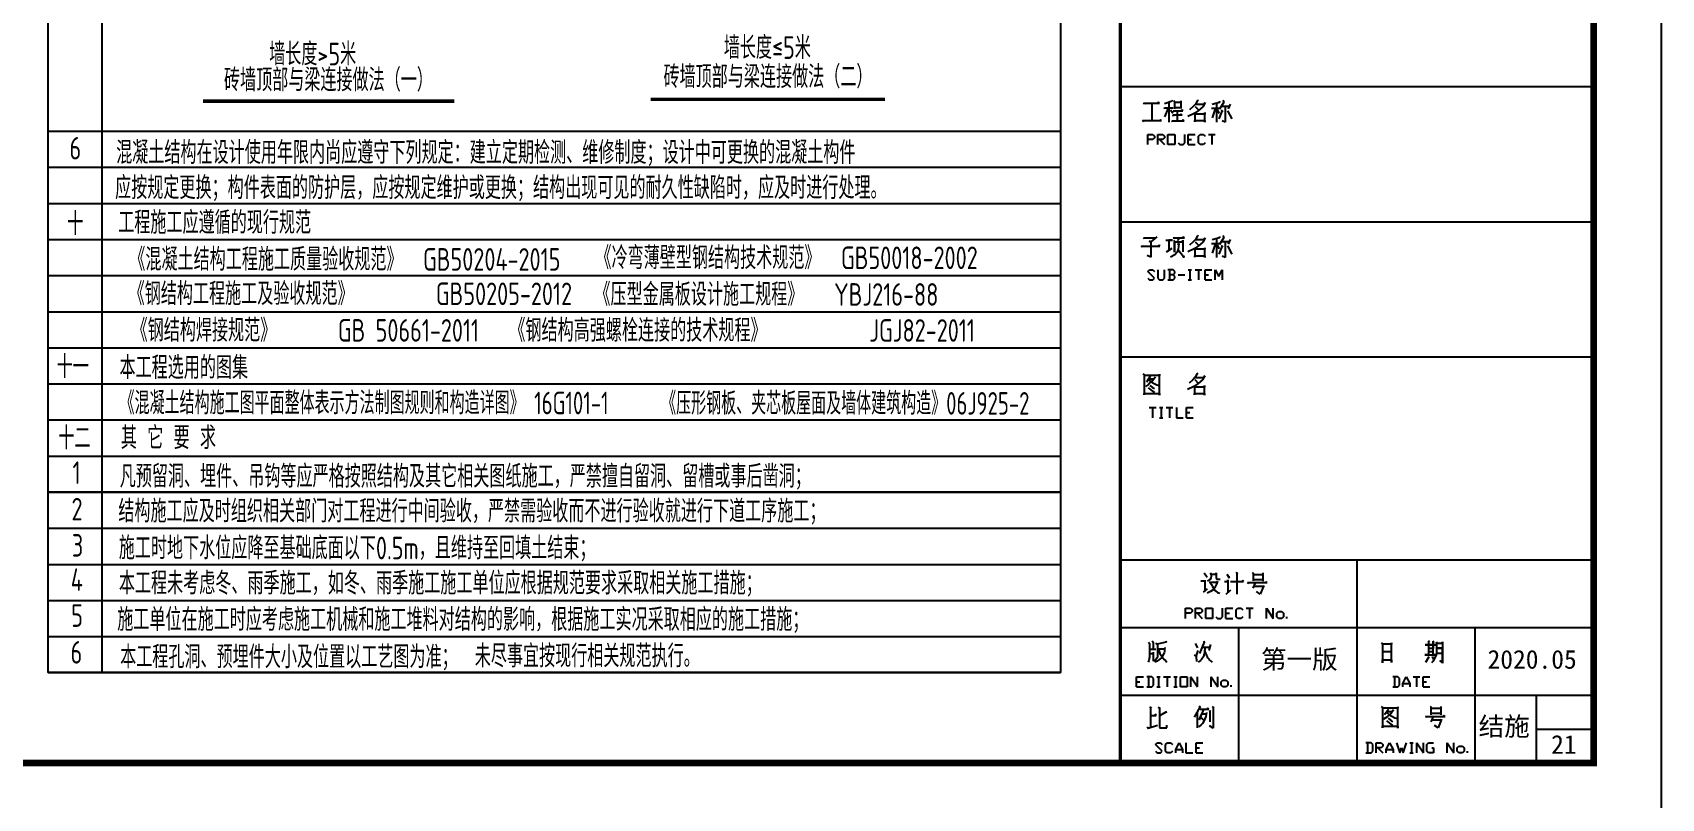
# Model space of a CAD drawing. Extents: x 2025205 to 2402328, y -557483 to 329036.
# Drawn here: x 2141558 to 2177677, y 121366 to 138346 of the extents above; entities that cross this region are included whole.
import ezdxf
from ezdxf.enums import TextEntityAlignment as Align

# ---------------------------------------------------------------- set-up
doc = ezdxf.new("R2010")
doc.units = 0
doc.header["$LTSCALE"] = 1500
doc.header["$MEASUREMENT"] = 0
for name, color, linetype in [('PUB_TITLE', 4, 'Continuous'), ('结-线', 11, 'Continuous'), ('结-说明', 7, 'Continuous')]:
    doc.layers.add(name, color=color, linetype=linetype)
doc.styles.add('TSSD_REIN', font='TSSDENG', dxfattribs={"width": 0.8, "bigfont": 'TSSDCHN'})
doc.styles.add('图签2', font='simhei.ttf', dxfattribs={"height": 1000})

msp = doc.modelspace()

# ---------------------------------------------------------------- linework, layer by layer
at = {"layer": 'PUB_TITLE'}
for p, q in [((2165677.3, 137153.5), (2176177.3, 137153.5)), ((2166190.6, 136782.3), (2166547.6, 136782.3)), ((2166216.8, 136756.1), (2166190.6, 136782.3)), ((2166237.8, 136782.3), (2166216.8, 136756.1)), ((2166374.3, 136782.3), (2166374.3, 136393.8)), ((2166374.3, 136777.1), (2166374.3, 136393.8)), ((2166526.6, 136803.3), (2166505.6, 136777.1)), ((2166547.6, 136782.3), (2166526.6, 136803.3)), ((2166831.1, 136824.3), (2166657.8, 136766.6)), ((2166657.8, 136677.3), (2166852.1, 136677.3)), ((2166663.1, 136651.1), (2166657.8, 136677.3)), ((2166736.6, 136666.8), (2166657.8, 136477.8)), ((2166752.3, 136798.1), (2166752.3, 136357.1)), ((2166789.1, 136635.3), (2166841.6, 136556.6)), ((2166820.6, 136845.3), (2166831.1, 136824.3)), ((2166852.1, 136614.3), (2167067.3, 136614.3)), ((2166862.6, 136582.8), (2166852.1, 136614.3)), ((2166862.6, 136840.1), (2166883.6, 136819.1)), ((2166883.6, 136819.1), (2166883.6, 136656.3)), ((2166883.6, 136803.3), (2167025.3, 136803.3)), ((2166888.8, 136682.6), (2167025.3, 136682.6)), ((2166941.3, 136609.1), (2166941.3, 136388.6)), ((2167030.6, 136540.8), (2167009.6, 136514.6)), ((2167020.1, 136829.6), (2167020.1, 136661.6)), ((2167046.3, 136635.3), (2167020.1, 136609.1)), ((2167051.6, 136519.8), (2167030.6, 136540.8)), ((2167067.3, 136614.3), (2167046.3, 136635.3)), ((2167314.1, 136551.3), (2167177.6, 136488.3)), ((2167293.1, 136703.6), (2167209.1, 136630.1)), ((2167345.6, 136761.3), (2167293.1, 136703.6)), ((2167408.6, 136619.6), (2167314.1, 136551.3)), ((2167319.3, 136567.1), (2167329.8, 136556.6)), ((2167329.8, 136556.6), (2167329.8, 136367.6)), ((2167335.1, 136708.8), (2167408.6, 136630.1)), ((2167550.3, 136540.8), (2167340.3, 136540.8)), ((2167392.8, 136840.1), (2167345.6, 136761.3)), ((2167356.1, 136756.1), (2167534.6, 136756.1)), ((2167382.3, 136855.8), (2167403.3, 136829.6)), ((2167403.3, 136829.6), (2167392.8, 136840.1)), ((2167508.3, 136698.3), (2167408.6, 136619.6)), ((2167560.8, 136792.8), (2167508.3, 136698.3)), ((2167534.6, 136756.1), (2167560.8, 136792.8)), ((2167550.3, 136572.3), (2167550.3, 136540.8)), ((2167550.3, 136362.3), (2167550.3, 136572.3)), ((2167702.6, 136666.8), (2167881.1, 136666.8)), ((2167881.1, 136798.1), (2167718.3, 136750.8)), ((2167781.3, 136656.3), (2167718.3, 136456.8)), ((2167812.8, 136777.1), (2167812.8, 136362.3)), ((2167823.3, 136630.1), (2167870.6, 136551.3)), ((2167933.6, 136619.6), (2167860.1, 136435.8)), ((2167881.1, 136824.3), (2167881.1, 136798.1)), ((2167970.3, 136803.3), (2167881.1, 136645.8)), ((2167912.6, 136714.1), (2168096.3, 136714.1)), ((2167917.8, 136630.1), (2167949.3, 136593.3)), ((2167949.3, 136845.3), (2167970.3, 136803.3)), ((2168001.8, 136714.1), (2168001.8, 136357.1)), ((2168054.3, 136614.3), (2168148.8, 136430.6)), ((2168112.1, 136761.3), (2168070.1, 136656.3)), ((2166169.6, 136393.8), (2166589.6, 136393.8)), ((2166185.3, 136372.8), (2166169.6, 136393.8)), ((2166211.6, 136388.6), (2166185.3, 136372.8)), ((2166568.6, 136414.8), (2166547.6, 136393.8)), ((2166589.6, 136393.8), (2166568.6, 136414.8)), ((2166825.8, 136388.6), (2167093.6, 136388.6)), ((2166836.3, 136362.3), (2166825.8, 136388.6)), ((2166846.8, 136519.8), (2167051.6, 136519.8)), ((2166857.3, 136488.3), (2166846.8, 136519.8)), ((2167072.6, 136409.6), (2167051.6, 136383.3)), ((2167093.6, 136388.6), (2167072.6, 136409.6)), ((2167329.8, 136399.1), (2167550.3, 136399.1)), ((2167329.8, 136367.6), (2167329.8, 136399.1)), ((2167550.3, 136399.1), (2167550.3, 136362.3)), ((2168001.8, 136357.1), (2167933.6, 136388.6)), ((2166285.2, 136087.6), (2166397.7, 136087.6)), ((2166285.2, 135862.6), (2166285.2, 136087.6)), ((2166397.7, 135975.1), (2166285.2, 135975.1)), ((2166397.7, 136087.6), (2166435.2, 136050.1)), ((2166435.2, 136012.6), (2166397.7, 135975.1)), ((2166435.2, 136050.1), (2166435.2, 136012.6)), ((2166510.2, 136087.6), (2166622.7, 136087.6)), ((2166510.2, 135862.6), (2166510.2, 136087.6)), ((2166622.7, 135975.1), (2166510.2, 135975.1)), ((2166547.7, 135975.1), (2166660.2, 135862.6)), ((2166622.7, 136087.6), (2166660.2, 136050.1)), ((2166660.2, 136012.6), (2166622.7, 135975.1)), ((2166660.2, 136050.1), (2166660.2, 136012.6)), ((2166735.2, 136087.6), (2166885.2, 136087.6)), ((2166735.2, 135862.6), (2166735.2, 136087.6)), ((2166885.2, 135862.6), (2166735.2, 135862.6)), ((2166885.2, 136087.6), (2166885.2, 135862.6)), ((2166960.2, 135900.1), (2166997.7, 135862.6)), ((2166997.7, 135862.6), (2167072.7, 135862.6)), ((2167072.7, 135862.6), (2167110.2, 135900.1)), ((2167110.2, 135900.1), (2167110.2, 136087.6)), ((2167185.2, 136087.6), (2167335.2, 136087.6)), ((2167185.2, 135862.6), (2167185.2, 136087.6)), ((2167185.2, 135975.1), (2167260.2, 135975.1)), ((2167185.2, 135862.6), (2167335.2, 135862.6)), ((2167410.2, 136050.1), (2167447.7, 136087.6)), ((2167410.2, 135900.1), (2167410.2, 136050.1)), ((2167447.7, 135862.6), (2167410.2, 135900.1)), ((2167447.7, 136087.6), (2167522.7, 136087.6)), ((2167522.7, 135862.6), (2167447.7, 135862.6)), ((2167522.7, 136087.6), (2167560.2, 136050.1)), ((2167560.2, 135900.1), (2167522.7, 135862.6)), ((2167635.2, 136087.6), (2167785.2, 136087.6)), ((2167710.2, 136087.6), (2167710.2, 135862.6)), ((2165677.3, 134153.5), (2176177.3, 134153.5)), ((2166195.8, 133792.8), (2166468.8, 133792.8)), ((2166211.6, 133777.1), (2166195.8, 133792.8)), ((2166227.3, 133792.8), (2166211.6, 133777.1)), ((2166321.8, 133724.6), (2166358.6, 133708.8)), ((2166358.6, 133708.8), (2166321.8, 133724.6)), ((2166489.8, 133813.8), (2166358.6, 133708.8)), ((2166358.6, 133708.8), (2166358.6, 133367.6)), ((2166468.8, 133792.8), (2166489.8, 133813.8)), ((2166684.1, 133745.6), (2166836.3, 133745.6)), ((2166757.6, 133745.6), (2166757.6, 133525.1)), ((2166836.3, 133745.6), (2166757.6, 133745.6)), ((2166846.8, 133792.8), (2167098.8, 133792.8)), ((2166857.3, 133740.3), (2166883.6, 133724.6)), ((2166883.6, 133724.6), (2166883.6, 133477.8)), ((2166883.6, 133703.6), (2167062.1, 133703.6)), ((2166883.6, 133477.8), (2166883.6, 133703.6)), ((2166988.6, 133787.6), (2166946.6, 133729.8)), ((2166946.6, 133666.8), (2166993.8, 133651.1)), ((2166972.8, 133661.6), (2166962.3, 133540.8)), ((2166993.8, 133651.1), (2166972.8, 133661.6)), ((2167077.8, 133813.8), (2167062.1, 133792.8)), ((2167062.1, 133740.3), (2167062.1, 133488.3)), ((2167062.1, 133703.6), (2167062.1, 133740.3)), ((2167098.8, 133792.8), (2167077.8, 133813.8)), ((2167293.1, 133703.6), (2167209.1, 133630.1)), ((2167345.6, 133761.3), (2167293.1, 133703.6)), ((2167335.1, 133708.8), (2167408.6, 133630.1)), ((2167392.8, 133840.1), (2167345.6, 133761.3)), ((2167356.1, 133756.1), (2167534.6, 133756.1)), ((2167382.3, 133855.8), (2167403.3, 133829.6)), ((2167403.3, 133829.6), (2167392.8, 133840.1)), ((2167508.3, 133698.3), (2167408.6, 133619.6)), ((2167560.8, 133792.8), (2167508.3, 133698.3)), ((2167534.6, 133756.1), (2167560.8, 133792.8)), ((2167702.6, 133666.8), (2167881.1, 133666.8)), ((2167881.1, 133798.1), (2167718.3, 133750.8)), ((2167781.3, 133656.3), (2167718.3, 133456.8)), ((2167812.8, 133777.1), (2167812.8, 133362.3)), ((2167881.1, 133824.3), (2167881.1, 133798.1)), ((2167970.3, 133803.3), (2167881.1, 133645.8)), ((2167912.6, 133714.1), (2168096.3, 133714.1)), ((2167949.3, 133845.3), (2167970.3, 133803.3)), ((2168001.8, 133714.1), (2168001.8, 133357.1)), ((2168112.1, 133761.3), (2168070.1, 133656.3)), ((2166143.3, 133609.1), (2166558.1, 133609.1)), ((2166164.3, 133593.3), (2166143.3, 133609.1)), ((2166190.6, 133614.3), (2166164.3, 133593.3)), ((2166358.6, 133367.6), (2166274.6, 133404.3)), ((2166537.1, 133635.3), (2166516.1, 133614.3)), ((2166558.1, 133609.1), (2166537.1, 133635.3)), ((2166699.8, 133488.3), (2166831.1, 133567.1)), ((2166757.6, 133525.1), (2166699.8, 133488.3)), ((2166888.8, 133420.1), (2166789.1, 133367.6)), ((2166936.1, 133477.8), (2166888.8, 133420.1)), ((2166962.3, 133540.8), (2166936.1, 133477.8)), ((2166972.8, 133514.6), (2167083.1, 133378.1)), ((2167088.3, 133393.8), (2167083.1, 133351.8)), ((2167083.1, 133378.1), (2167088.3, 133393.8)), ((2167314.1, 133551.3), (2167177.6, 133488.3)), ((2167408.6, 133619.6), (2167314.1, 133551.3)), ((2167319.3, 133567.1), (2167329.8, 133556.6)), ((2167329.8, 133556.6), (2167329.8, 133367.6)), ((2167329.8, 133399.1), (2167550.3, 133399.1)), ((2167329.8, 133367.6), (2167329.8, 133399.1)), ((2167550.3, 133540.8), (2167340.3, 133540.8)), ((2167550.3, 133572.3), (2167550.3, 133540.8)), ((2167550.3, 133362.3), (2167550.3, 133572.3)), ((2167550.3, 133399.1), (2167550.3, 133362.3)), ((2167823.3, 133630.1), (2167870.6, 133551.3)), ((2167933.6, 133619.6), (2167860.1, 133435.8)), ((2167917.8, 133630.1), (2167949.3, 133593.3)), ((2168001.8, 133357.1), (2167933.6, 133388.6)), ((2168054.3, 133614.3), (2168148.8, 133430.6)), ((2166285.2, 133050.1), (2166322.7, 133087.6)), ((2166435.2, 132900.1), (2166285.2, 133050.1)), ((2166322.7, 133087.6), (2166397.7, 133087.6)), ((2166397.7, 133087.6), (2166435.2, 133050.1)), ((2166510.2, 133087.6), (2166510.2, 132900.1)), ((2166660.2, 132900.1), (2166660.2, 133087.6)), ((2166847.7, 133087.6), (2166735.2, 133087.6)), ((2166772.7, 133087.6), (2166772.7, 132862.6)), ((2166847.7, 132975.1), (2166772.7, 132975.1)), ((2166885.2, 133050.1), (2166847.7, 133087.6)), ((2166847.7, 132975.1), (2166885.2, 133012.6)), ((2166885.2, 132937.6), (2166847.7, 132975.1)), ((2166885.2, 133012.6), (2166885.2, 133050.1)), ((2166885.2, 132900.1), (2166885.2, 132937.6)), ((2166960.2, 132975.1), (2167110.2, 132975.1)), ((2167185.2, 133087.6), (2167260.2, 133087.6)), ((2167222.7, 133087.6), (2167222.7, 132862.6)), ((2167335.2, 133087.6), (2167485.2, 133087.6)), ((2167410.2, 133087.6), (2167410.2, 132862.6)), ((2167560.2, 133087.6), (2167710.2, 133087.6)), ((2167560.2, 132862.6), (2167560.2, 133087.6)), ((2167560.2, 132975.1), (2167635.2, 132975.1)), ((2167785.2, 133087.6), (2167860.2, 132937.6)), ((2167785.2, 132862.6), (2167785.2, 133087.6)), ((2167860.2, 132937.6), (2167935.2, 133087.6)), ((2167935.2, 133087.6), (2167935.2, 132862.6)), ((2166285.2, 132900.1), (2166322.7, 132862.6)), ((2166322.7, 132862.6), (2166397.7, 132862.6)), ((2166397.7, 132862.6), (2166435.2, 132900.1)), ((2166510.2, 132900.1), (2166547.7, 132862.6)), ((2166547.7, 132862.6), (2166622.7, 132862.6)), ((2166622.7, 132862.6), (2166660.2, 132900.1)), ((2166735.2, 132862.6), (2166847.7, 132862.6)), ((2166847.7, 132862.6), (2166885.2, 132900.1)), ((2167185.2, 132862.6), (2167260.2, 132862.6)), ((2167560.2, 132862.6), (2167710.2, 132862.6)), ((2165677.3, 131153.5), (2176177.3, 131153.5)), ((2166178.1, 130781), (2166209.6, 130760)), ((2166209.6, 130760), (2166209.6, 130313.7)), ((2166550.9, 130775.7), (2166550.9, 130744.2)), ((2166550.9, 130303.2), (2166550.9, 130775.7)), ((2167385.6, 130786.2), (2167338.4, 130707.5)), ((2167375.1, 130802), (2167396.1, 130775.7)), ((2167396.1, 130775.7), (2167385.6, 130786.2)), ((2166550.9, 130744.2), (2166209.6, 130744.2)), ((2166304.1, 130544.7), (2166235.9, 130502.7)), ((2166335.6, 130712.7), (2166256.9, 130597.2)), ((2166298.9, 130466), (2166424.9, 130371.5)), ((2166351.4, 130592), (2166304.1, 130544.7)), ((2166309.4, 130649.7), (2166361.9, 130602.5)), ((2166319.9, 130723.2), (2166346.1, 130702.2)), ((2166319.9, 130670.7), (2166424.9, 130670.7)), ((2166346.1, 130702.2), (2166335.6, 130712.7)), ((2166335.6, 130523.7), (2166419.6, 130455.5)), ((2166409.1, 130644.5), (2166351.4, 130592)), ((2166361.9, 130602.5), (2166430.1, 130565.7)), ((2166456.4, 130707.5), (2166409.1, 130644.5)), ((2166424.9, 130466), (2166409.1, 130439.7)), ((2166419.6, 130455.5), (2166424.9, 130466)), ((2166424.9, 130670.7), (2166456.4, 130707.5)), ((2166430.1, 130565.7), (2166487.9, 130534.2)), ((2166487.9, 130534.2), (2166540.4, 130518.5)), ((2167306.9, 130497.5), (2167170.4, 130434.5)), ((2167285.9, 130649.7), (2167201.9, 130576.2)), ((2167338.4, 130707.5), (2167285.9, 130649.7)), ((2167401.4, 130565.7), (2167306.9, 130497.5)), ((2167312.1, 130513.2), (2167322.6, 130502.7)), ((2167322.6, 130502.7), (2167322.6, 130313.7)), ((2167327.9, 130655), (2167401.4, 130576.2)), ((2167543.1, 130487), (2167333.1, 130487)), ((2167348.9, 130702.2), (2167527.4, 130702.2)), ((2167501.1, 130644.5), (2167401.4, 130565.7)), ((2167553.6, 130739), (2167501.1, 130644.5)), ((2167527.4, 130702.2), (2167553.6, 130739)), ((2167543.1, 130518.5), (2167543.1, 130487)), ((2167543.1, 130308.5), (2167543.1, 130518.5)), ((2166209.6, 130345.2), (2166550.9, 130345.2)), ((2166209.6, 130313.7), (2166209.6, 130345.2)), ((2166320.7, 130032.6), (2166470.7, 130032.6)), ((2166395.7, 130032.6), (2166395.7, 129807.6)), ((2166435.4, 130387.2), (2166414.4, 130361)), ((2166424.9, 130371.5), (2166435.4, 130387.2)), ((2166545.7, 130032.6), (2166620.7, 130032.6)), ((2166550.9, 130345.2), (2166550.9, 130303.2)), ((2166583.2, 130032.6), (2166583.2, 129807.6)), ((2166695.7, 130032.6), (2166845.7, 130032.6)), ((2166770.7, 130032.6), (2166770.7, 129807.6)), ((2166920.7, 130032.6), (2166920.7, 129807.6)), ((2167145.7, 130032.6), (2167295.7, 130032.6)), ((2167145.7, 129807.6), (2167145.7, 130032.6)), ((2167322.6, 130345.2), (2167543.1, 130345.2)), ((2167322.6, 130313.7), (2167322.6, 130345.2)), ((2167543.1, 130345.2), (2167543.1, 130308.5)), ((2166545.7, 129807.6), (2166620.7, 129807.6)), ((2166920.7, 129807.6), (2167070.7, 129807.6)), ((2167145.7, 129920.1), (2167220.7, 129920.1)), ((2167145.7, 129807.6), (2167295.7, 129807.6)), ((2165677.3, 126653.5), (2176177.3, 126653.5)), ((2170925.2, 126653.5), (2170925.2, 122153.5)), ((2167466.5, 126192.4), (2167555.7, 126192.4)), ((2167534.7, 126365.7), (2167603, 126271.2)), ((2167555.7, 126208.2), (2167555.7, 125971.9)), ((2167555.7, 126192.4), (2167555.7, 126208.2)), ((2167666, 126213.4), (2167613.5, 126181.9)), ((2167650.2, 126160.9), (2167823.5, 126160.9)), ((2167687, 126250.2), (2167666, 126213.4)), ((2167671.2, 126365.7), (2167687, 126339.4)), ((2167681.7, 126139.9), (2167702.7, 126108.4)), ((2167687, 126339.4), (2167692.2, 126292.2)), ((2167692.2, 126292.2), (2167687, 126250.2)), ((2167692.2, 126339.4), (2167802.5, 126339.4)), ((2167702.7, 126108.4), (2167723.7, 126066.4)), ((2167723.7, 126066.4), (2167760.5, 126008.7)), ((2167807.7, 126113.7), (2167776.2, 126040.2)), ((2167802.5, 126365.7), (2167802.5, 126255.4)), ((2167802.5, 126339.4), (2167802.5, 126365.7)), ((2167802.5, 126255.4), (2167813, 126234.4)), ((2167834, 126181.9), (2167807.7, 126113.7)), ((2167813, 126234.4), (2167834, 126223.9)), ((2167823.5, 126160.9), (2167834, 126181.9)), ((2167834, 126223.9), (2167891.7, 126223.9)), ((2167991.5, 126176.7), (2168065, 126176.7)), ((2168044, 126339.4), (2168091.2, 126255.4)), ((2168065, 126213.4), (2168065, 125924.7)), ((2168065, 126176.7), (2168065, 126213.4)), ((2168101.7, 126271.2), (2168070.2, 126286.9)), ((2168091.2, 126255.4), (2168101.7, 126271.2)), ((2168122.7, 126176.7), (2168411.5, 126176.7)), ((2168238.2, 126381.4), (2168280.2, 126344.7)), ((2168264.5, 126365.7), (2168264.5, 125893.2)), ((2168280.2, 126344.7), (2168264.5, 126365.7)), ((2168395.7, 126202.9), (2168380, 126176.7)), ((2168411.5, 126176.7), (2168395.7, 126202.9)), ((2168500.7, 126150.4), (2168936.5, 126150.4)), ((2168527, 126129.4), (2168500.7, 126150.4)), ((2168537.5, 126145.2), (2168527, 126129.4)), ((2168600.5, 126376.2), (2168621.5, 126360.4)), ((2168616.2, 126334.2), (2168831.5, 126334.2)), ((2168616.2, 126218.7), (2168831.5, 126218.7)), ((2168668.7, 126145.2), (2168616.2, 126029.7)), ((2168621.5, 126360.4), (2168621.5, 126187.2)), ((2168632, 126071.7), (2168836.7, 126071.7)), ((2168857.7, 126087.4), (2168779, 125893.2)), ((2168836.7, 126370.9), (2168836.7, 126181.9)), ((2168910.2, 126166.2), (2168884, 126145.2)), ((2168936.5, 126150.4), (2168910.2, 126166.2)), ((2167524.2, 125940.4), (2167613.5, 126013.9)), ((2167555.7, 125971.9), (2167524.2, 125940.4)), ((2167681.7, 125950.9), (2167603, 125919.4)), ((2167734.2, 125987.7), (2167681.7, 125950.9)), ((2167776.2, 126040.2), (2167734.2, 125987.7)), ((2167760.5, 126008.7), (2167792, 125966.7)), ((2167792, 125966.7), (2167834, 125935.2)), ((2167834, 125935.2), (2167886.5, 125914.2)), ((2168028.2, 125893.2), (2168128, 125987.7)), ((2168779, 125893.2), (2168700.2, 125950.9)), ((2167121.2, 125582.9), (2167233.7, 125582.9)), ((2167121.2, 125357.9), (2167121.2, 125582.9)), ((2167233.7, 125470.4), (2167121.2, 125470.4)), ((2167233.7, 125582.9), (2167271.2, 125545.4)), ((2167271.2, 125507.9), (2167233.7, 125470.4)), ((2167271.2, 125545.4), (2167271.2, 125507.9)), ((2167346.2, 125582.9), (2167458.7, 125582.9)), ((2167346.2, 125357.9), (2167346.2, 125582.9)), ((2167458.7, 125470.4), (2167346.2, 125470.4)), ((2167383.7, 125470.4), (2167496.2, 125357.9)), ((2167458.7, 125582.9), (2167496.2, 125545.4)), ((2167496.2, 125507.9), (2167458.7, 125470.4)), ((2167496.2, 125545.4), (2167496.2, 125507.9)), ((2167571.2, 125582.9), (2167721.2, 125582.9)), ((2167571.2, 125357.9), (2167571.2, 125582.9)), ((2167721.2, 125357.9), (2167571.2, 125357.9)), ((2167721.2, 125582.9), (2167721.2, 125357.9)), ((2167796.2, 125395.4), (2167833.7, 125357.9)), ((2167833.7, 125357.9), (2167908.7, 125357.9)), ((2167908.7, 125357.9), (2167946.2, 125395.4)), ((2167946.2, 125395.4), (2167946.2, 125582.9)), ((2168021.2, 125582.9), (2168171.2, 125582.9)), ((2168021.2, 125357.9), (2168021.2, 125582.9)), ((2168021.2, 125470.4), (2168096.2, 125470.4)), ((2168021.2, 125357.9), (2168171.2, 125357.9)), ((2168246.2, 125545.4), (2168283.7, 125582.9)), ((2168246.2, 125395.4), (2168246.2, 125545.4)), ((2168283.7, 125357.9), (2168246.2, 125395.4)), ((2168283.7, 125582.9), (2168358.7, 125582.9)), ((2168358.7, 125357.9), (2168283.7, 125357.9)), ((2168358.7, 125582.9), (2168396.2, 125545.4)), ((2168396.2, 125395.4), (2168358.7, 125357.9)), ((2168471.2, 125582.9), (2168621.2, 125582.9)), ((2168546.2, 125582.9), (2168546.2, 125357.9)), ((2168921.2, 125582.9), (2169071.2, 125357.9)), ((2168921.2, 125357.9), (2168921.2, 125582.9)), ((2169071.2, 125357.9), (2169071.2, 125582.9)), ((2169146.2, 125470.4), (2169183.7, 125507.9)), ((2169146.2, 125395.4), (2169146.2, 125470.4)), ((2169183.7, 125357.9), (2169146.2, 125395.4)), ((2169183.7, 125507.9), (2169258.7, 125507.9)), ((2169258.7, 125357.9), (2169183.7, 125357.9)), ((2169258.7, 125507.9), (2169296.2, 125470.4)), ((2169296.2, 125395.4), (2169258.7, 125357.9)), ((2169296.2, 125470.4), (2169296.2, 125395.4)), ((2169371.2, 125357.9), (2169371.2, 125395.4)), ((2165677.3, 125153.5), (2176177.3, 125153.5)), ((2168300.2, 125153.5), (2168300.2, 122153.5)), ((2173538.6, 125153.5), (2173538.6, 122153.5)), ((2166305, 124830.8), (2166326, 124799.3)), ((2166326, 124799.3), (2166326, 124500)), ((2166326, 124673.3), (2166467.7, 124673.3)), ((2166383.7, 124857), (2166404.7, 124830.8)), ((2166404.7, 124830.8), (2166404.7, 124673.3)), ((2166499.2, 124783.5), (2166467.7, 124809.8)), ((2166693.5, 124830.8), (2166499.2, 124783.5)), ((2166504.5, 124788.8), (2166504.5, 124505.3)), ((2166509.7, 124683.8), (2166662, 124683.8)), ((2166530.7, 124668), (2166541.2, 124641.8)), ((2166541.2, 124641.8), (2166546.5, 124605)), ((2166656.7, 124626), (2166651.5, 124594.5)), ((2166662, 124710), (2166656.7, 124668)), ((2166656.7, 124668), (2166656.7, 124626)), ((2166688.2, 124857), (2166693.5, 124830.8)), ((2167339.2, 124804.5), (2167386.5, 124704.8)), ((2167360.2, 124510.5), (2167407.5, 124647)), ((2167538.7, 124830.8), (2167433.7, 124578.8)), ((2167491.5, 124720.5), (2167664.7, 124720.5)), ((2167528.2, 124862.3), (2167538.7, 124830.8)), ((2167544, 124710), (2167554.5, 124689)), ((2167554.5, 124689), (2167544, 124626)), ((2167544, 124626), (2167544, 124589.3)), ((2167549.2, 124636.5), (2167559.7, 124610.3)), ((2167680.5, 124778.3), (2167643.7, 124647)), ((2171468.7, 124825.5), (2171489.7, 124794)), ((2171489.7, 124794), (2171489.7, 124374)), ((2171494.9, 124788.8), (2171494.9, 124626)), ((2171689.2, 124788.8), (2171494.9, 124788.8)), ((2171494.9, 124626), (2171694.4, 124626)), ((2171689.2, 124815), (2171689.2, 124788.8)), ((2171689.2, 124379.3), (2171689.2, 124815)), ((2172439.9, 124773), (2172665.7, 124773)), ((2172613.2, 124773), (2172439.9, 124773)), ((2172502.9, 124862.3), (2172534.4, 124836)), ((2172502.9, 124626), (2172613.2, 124626)), ((2172613.2, 124689), (2172508.2, 124689)), ((2172513.4, 124851.8), (2172513.4, 124547.3)), ((2172534.4, 124836), (2172513.4, 124851.8)), ((2172607.9, 124862.3), (2172634.2, 124836)), ((2172613.2, 124851.8), (2172613.2, 124773)), ((2172613.2, 124547.3), (2172613.2, 124851.8)), ((2172613.2, 124773), (2172613.2, 124689)), ((2172665.7, 124773), (2172613.2, 124773)), ((2172681.4, 124841.3), (2172691.9, 124815)), ((2172691.9, 124815), (2172691.9, 124578.8)), ((2172691.9, 124809.8), (2172823.2, 124809.8)), ((2172702.4, 124694.3), (2172817.9, 124694.3)), ((2172823.2, 124694.3), (2172702.4, 124694.3)), ((2172817.9, 124694.3), (2172817.9, 124578.8)), ((2172823.2, 124836), (2172823.2, 124363.5)), ((2172823.2, 124809.8), (2172823.2, 124836)), ((2172823.2, 124363.5), (2172823.2, 124694.3)), ((2166310.2, 124421.3), (2166299.7, 124389.8)), ((2166320.7, 124452.8), (2166310.2, 124421.3)), ((2166326, 124500), (2166320.7, 124473.8)), ((2166320.7, 124473.8), (2166320.7, 124452.8)), ((2166331.2, 124578.8), (2166410, 124578.8)), ((2166410, 124610.3), (2166410, 124405.5)), ((2166488.7, 124479), (2166425.7, 124395)), ((2166499.2, 124410.8), (2166452, 124389.8)), ((2166504.5, 124505.3), (2166488.7, 124479)), ((2166536, 124437), (2166499.2, 124410.8)), ((2166562.2, 124458), (2166536, 124437)), ((2166546.5, 124605), (2166557, 124578.8)), ((2166557, 124578.8), (2166583.2, 124536.8)), ((2166588.5, 124484.3), (2166562.2, 124458)), ((2166583.2, 124536.8), (2166604.2, 124505.3)), ((2166609.5, 124515.8), (2166588.5, 124484.3)), ((2166604.2, 124505.3), (2166630.5, 124473.8)), ((2166625.2, 124547.3), (2166609.5, 124515.8)), ((2166641, 124573.5), (2166625.2, 124547.3)), ((2166630.5, 124473.8), (2166651.5, 124447.5)), ((2166651.5, 124594.5), (2166641, 124573.5)), ((2166651.5, 124447.5), (2166677.7, 124421.3)), ((2166677.7, 124421.3), (2166709.2, 124389.8)), ((2167318.2, 124552.5), (2167360.2, 124510.5)), ((2167360.2, 124510.5), (2167365.5, 124400.3)), ((2167460, 124426.5), (2167402.2, 124384.5)), ((2167481, 124447.5), (2167460, 124426.5)), ((2167496.7, 124468.5), (2167481, 124447.5)), ((2167512.5, 124494.8), (2167496.7, 124468.5)), ((2167528.2, 124521), (2167512.5, 124494.8)), ((2167533.5, 124552.5), (2167528.2, 124521)), ((2167544, 124589.3), (2167533.5, 124552.5)), ((2167559.7, 124610.3), (2167570.2, 124584)), ((2167570.2, 124584), (2167580.7, 124557.8)), ((2167580.7, 124557.8), (2167591.2, 124531.5)), ((2167591.2, 124531.5), (2167601.7, 124505.3)), ((2167601.7, 124505.3), (2167617.5, 124484.3)), ((2167617.5, 124484.3), (2167638.5, 124458)), ((2167638.5, 124458), (2167654.2, 124437)), ((2167654.2, 124437), (2167680.5, 124416)), ((2167680.5, 124416), (2167717.2, 124384.5)), ((2171489.7, 124442.3), (2171689.2, 124442.3)), ((2171489.7, 124374), (2171489.7, 124442.3)), ((2171689.2, 124442.3), (2171689.2, 124379.3)), ((2172434.7, 124547.3), (2172676.2, 124547.3)), ((2172513.4, 124547.3), (2172434.7, 124547.3)), ((2172518.7, 124505.3), (2172445.2, 124379.3)), ((2172613.2, 124410.8), (2172581.7, 124374)), ((2172592.2, 124510.5), (2172623.7, 124447.5)), ((2172676.2, 124547.3), (2172613.2, 124547.3)), ((2172639.4, 124463.3), (2172613.2, 124410.8)), ((2172676.2, 124526.3), (2172639.4, 124463.3)), ((2172691.9, 124578.8), (2172676.2, 124526.3)), ((2172817.9, 124578.8), (2172702.4, 124578.8)), ((2172754.9, 124426.5), (2172823.2, 124374)), ((2166039.5, 124062.3), (2166189.5, 124062.3)), ((2166039.5, 123837.3), (2166039.5, 124062.3)), ((2166039.5, 123949.8), (2166114.5, 123949.8)), ((2166377, 124062.3), (2166264.5, 124062.3)), ((2166302, 124062.3), (2166302, 123837.3)), ((2166414.5, 124024.8), (2166377, 124062.3)), ((2166414.5, 123874.8), (2166414.5, 124024.8)), ((2166489.5, 124062.3), (2166564.5, 124062.3)), ((2166527, 124062.3), (2166527, 123837.3)), ((2166639.5, 124062.3), (2166789.5, 124062.3)), ((2166714.5, 124062.3), (2166714.5, 123837.3)), ((2166864.5, 124062.3), (2166939.5, 124062.3)), ((2166902, 124062.3), (2166902, 123837.3)), ((2167014.5, 124062.3), (2167164.5, 124062.3)), ((2167014.5, 123837.3), (2167014.5, 124062.3)), ((2167164.5, 124062.3), (2167164.5, 123837.3)), ((2167239.5, 124062.3), (2167389.5, 123837.3)), ((2167239.5, 123837.3), (2167239.5, 124062.3)), ((2167389.5, 123837.3), (2167389.5, 124062.3)), ((2167689.5, 124062.3), (2167839.5, 123837.3)), ((2167689.5, 123837.3), (2167689.5, 124062.3)), ((2167839.5, 123837.3), (2167839.5, 124062.3)), ((2167914.5, 123949.8), (2167952, 123987.3)), ((2167914.5, 123874.8), (2167914.5, 123949.8)), ((2167952, 123987.3), (2168027, 123987.3)), ((2168027, 123987.3), (2168064.5, 123949.8)), ((2168064.5, 123949.8), (2168064.5, 123874.8)), ((2171833, 124062.3), (2171720.5, 124062.3)), ((2171758, 124062.3), (2171758, 123837.3)), ((2171870.5, 124024.8), (2171833, 124062.3)), ((2171870.5, 123874.8), (2171870.5, 124024.8)), ((2171945.5, 123912.3), (2172020.5, 124062.3)), ((2171945.5, 123912.3), (2172095.5, 123912.3)), ((2171945.5, 123837.3), (2171945.5, 123912.3)), ((2172020.5, 124062.3), (2172095.5, 123912.3)), ((2172095.5, 123912.3), (2172095.5, 123837.3)), ((2172170.5, 124062.3), (2172320.5, 124062.3)), ((2172245.5, 124062.3), (2172245.5, 123837.3)), ((2172395.5, 124062.3), (2172545.5, 124062.3)), ((2172395.5, 123837.3), (2172395.5, 124062.3)), ((2172395.5, 123949.8), (2172470.5, 123949.8)), ((2165677.3, 123653.5), (2176177.3, 123653.5)), ((2166039.5, 123837.3), (2166189.5, 123837.3)), ((2166264.5, 123837.3), (2166377, 123837.3)), ((2166377, 123837.3), (2166414.5, 123874.8)), ((2166489.5, 123837.3), (2166564.5, 123837.3)), ((2166864.5, 123837.3), (2166939.5, 123837.3)), ((2167164.5, 123837.3), (2167014.5, 123837.3)), ((2167952, 123837.3), (2167914.5, 123874.8)), ((2168027, 123837.3), (2167952, 123837.3)), ((2168064.5, 123874.8), (2168027, 123837.3)), ((2168139.5, 123837.3), (2168139.5, 123874.8)), ((2171720.5, 123837.3), (2171833, 123837.3)), ((2171833, 123837.3), (2171870.5, 123874.8)), ((2172395.5, 123837.3), (2172545.5, 123837.3)), ((2174898.2, 123653.5), (2174898.2, 122153.5)), ((2166327.3, 123395.8), (2166369.3, 123364.3)), ((2166348.3, 123374.8), (2166348.3, 122939.1)), ((2166348.3, 123201.6), (2166474.3, 123201.6)), ((2166463.8, 123233.1), (2166432.3, 123201.6)), ((2166474.3, 123201.6), (2166463.8, 123233.1)), ((2166516.3, 123390.6), (2166563.5, 123364.3)), ((2166547.8, 123374.8), (2166547.8, 122949.6)), ((2166689.5, 123280.3), (2166547.8, 123196.3)), ((2166679, 123301.3), (2166694.8, 123259.3)), ((2167440.3, 123390.6), (2167314.3, 123164.8)), ((2167382.5, 123280.3), (2167382.5, 122933.8)), ((2167424.5, 123416.8), (2167456, 123380.1)), ((2167524.3, 123338.1), (2167424.5, 123107.1)), ((2167424.5, 123107.1), (2167487.5, 123243.6)), ((2167456, 123380.1), (2167440.3, 123390.6)), ((2167450.8, 123343.3), (2167639.8, 123343.3)), ((2167450.8, 123170.1), (2167534.8, 123096.6)), ((2167487.5, 123243.6), (2167582, 123243.6)), ((2167571.5, 123180.6), (2167550.5, 123128.1)), ((2167587.3, 123269.8), (2167571.5, 123180.6)), ((2167618.8, 123364.3), (2167603, 123343.3)), ((2167639.8, 123343.3), (2167618.8, 123364.3)), ((2167650.3, 123317.1), (2167676.5, 123296.1)), ((2167660.8, 123301.3), (2167660.8, 123065.1)), ((2167676.5, 123296.1), (2167660.8, 123301.3)), ((2167713.3, 123401.1), (2167755.3, 123374.8)), ((2167734.3, 123385.3), (2167734.3, 122923.3)), ((2167755.3, 123374.8), (2167734.3, 123385.3)), ((2171459.4, 123401.1), (2171490.9, 123380.1)), ((2171490.9, 123380.1), (2171490.9, 122933.8)), ((2171832.2, 123364.3), (2171490.9, 123364.3)), ((2171616.9, 123332.8), (2171538.2, 123217.3)), ((2171632.7, 123212.1), (2171585.4, 123164.8)), ((2171590.7, 123269.8), (2171643.2, 123222.6)), ((2171601.2, 123343.3), (2171627.4, 123322.3)), ((2171601.2, 123290.8), (2171706.2, 123290.8)), ((2171627.4, 123322.3), (2171616.9, 123332.8)), ((2171690.4, 123264.6), (2171632.7, 123212.1)), ((2171643.2, 123222.6), (2171711.4, 123185.8)), ((2171737.7, 123327.6), (2171690.4, 123264.6)), ((2171706.2, 123290.8), (2171737.7, 123327.6)), ((2171711.4, 123185.8), (2171769.2, 123154.3)), ((2171832.2, 123395.8), (2171832.2, 123364.3)), ((2171832.2, 122923.3), (2171832.2, 123395.8)), ((2172446.4, 123185.8), (2172882.2, 123185.8)), ((2172472.7, 123164.8), (2172446.4, 123185.8)), ((2172483.2, 123180.6), (2172472.7, 123164.8)), ((2172546.2, 123411.6), (2172567.2, 123395.8)), ((2172561.9, 123369.6), (2172777.2, 123369.6)), ((2172561.9, 123254.1), (2172777.2, 123254.1)), ((2172614.4, 123180.6), (2172561.9, 123065.1)), ((2172567.2, 123395.8), (2172567.2, 123222.6)), ((2172782.4, 123406.3), (2172782.4, 123217.3)), ((2172855.9, 123201.6), (2172829.7, 123180.6)), ((2172882.2, 123185.8), (2172855.9, 123201.6)), ((2166274.8, 122954.8), (2166306.3, 122918.1)), ((2166295.8, 122923.3), (2166500.5, 122991.6)), ((2166547.8, 122949.6), (2166547.8, 122939.1)), ((2166547.8, 122939.1), (2166568.8, 122928.6)), ((2166568.8, 122928.6), (2166710.5, 122928.6)), ((2166710.5, 122928.6), (2166710.5, 122991.6)), ((2167461.3, 122991.6), (2167414, 122954.8)), ((2167498, 123028.3), (2167461.3, 122991.6)), ((2167529.5, 123080.8), (2167498, 123028.3)), ((2167550.5, 123128.1), (2167529.5, 123080.8)), ((2167734.3, 122923.3), (2167655.5, 122975.8)), ((2171490.9, 122965.3), (2171832.2, 122965.3)), ((2171490.9, 122933.8), (2171490.9, 122965.3)), ((2171585.4, 123164.8), (2171517.2, 123122.8)), ((2171580.2, 123086.1), (2171706.2, 122991.6)), ((2171616.9, 123143.8), (2171700.9, 123075.6)), ((2171706.2, 123086.1), (2171690.4, 123059.8)), ((2171716.7, 123007.3), (2171695.7, 122981.1)), ((2171700.9, 123075.6), (2171706.2, 123086.1)), ((2171706.2, 122991.6), (2171716.7, 123007.3)), ((2171769.2, 123154.3), (2171821.7, 123138.6)), ((2171832.2, 122965.3), (2171832.2, 122923.3)), ((2172577.7, 123107.1), (2172782.4, 123107.1)), ((2172724.7, 122928.6), (2172645.9, 122986.3)), ((2172803.4, 123122.8), (2172724.7, 122928.6)), ((2174898.2, 122903.5), (2176177.3, 122903.5)), ((2166458.8, 122563.3), (2166496.3, 122600.8)), ((2166608.8, 122413.3), (2166458.8, 122563.3)), ((2166496.3, 122600.8), (2166571.3, 122600.8)), ((2166571.3, 122600.8), (2166608.8, 122563.3)), ((2166683.8, 122563.3), (2166721.3, 122600.8)), ((2166683.8, 122413.3), (2166683.8, 122563.3)), ((2166721.3, 122600.8), (2166796.3, 122600.8)), ((2166796.3, 122600.8), (2166833.8, 122563.3)), ((2166908.8, 122450.8), (2166983.8, 122600.8)), ((2166908.8, 122450.8), (2167058.8, 122450.8)), ((2166908.8, 122375.8), (2166908.8, 122450.8)), ((2166983.8, 122600.8), (2167058.8, 122450.8)), ((2167058.8, 122450.8), (2167058.8, 122375.8)), ((2167133.8, 122600.8), (2167133.8, 122375.8)), ((2167358.8, 122600.8), (2167508.8, 122600.8)), ((2167358.8, 122375.8), (2167358.8, 122600.8)), ((2167358.8, 122488.3), (2167433.8, 122488.3)), ((2171238.1, 122600.8), (2171125.6, 122600.8)), ((2171163.1, 122600.8), (2171163.1, 122375.8)), ((2171275.6, 122563.3), (2171238.1, 122600.8)), ((2171275.6, 122413.3), (2171275.6, 122563.3)), ((2171350.6, 122600.8), (2171463.1, 122600.8)), ((2171350.6, 122375.8), (2171350.6, 122600.8)), ((2171463.1, 122488.3), (2171350.6, 122488.3)), ((2171388.1, 122488.3), (2171500.6, 122375.8)), ((2171463.1, 122600.8), (2171500.6, 122563.3)), ((2171500.6, 122525.8), (2171463.1, 122488.3)), ((2171500.6, 122563.3), (2171500.6, 122525.8)), ((2171575.6, 122450.8), (2171650.6, 122600.8)), ((2171575.6, 122450.8), (2171725.6, 122450.8)), ((2171575.6, 122375.8), (2171575.6, 122450.8)), ((2171650.6, 122600.8), (2171725.6, 122450.8)), ((2171725.6, 122450.8), (2171725.6, 122375.8)), ((2171800.6, 122600.8), (2171875.6, 122375.8)), ((2171875.6, 122375.8), (2171913.1, 122488.3)), ((2171913.1, 122488.3), (2171950.6, 122375.8)), ((2171950.6, 122375.8), (2172025.6, 122600.8)), ((2172100.6, 122600.8), (2172175.6, 122600.8)), ((2172138.1, 122600.8), (2172138.1, 122375.8)), ((2172250.6, 122600.8), (2172400.6, 122375.8)), ((2172250.6, 122375.8), (2172250.6, 122600.8)), ((2172400.6, 122375.8), (2172400.6, 122600.8)), ((2172475.6, 122563.3), (2172513.1, 122600.8)), ((2172475.6, 122413.3), (2172475.6, 122563.3)), ((2172513.1, 122600.8), (2172625.6, 122600.8)), ((2172588.1, 122488.3), (2172625.6, 122488.3)), ((2172625.6, 122488.3), (2172625.6, 122375.8)), ((2172925.6, 122600.8), (2173075.6, 122375.8)), ((2172925.6, 122375.8), (2172925.6, 122600.8)), ((2173075.6, 122375.8), (2173075.6, 122600.8)), ((2173150.6, 122488.3), (2173188.1, 122525.8)), ((2173150.6, 122413.3), (2173150.6, 122488.3)), ((2173188.1, 122525.8), (2173263.1, 122525.8)), ((2173263.1, 122525.8), (2173300.6, 122488.3)), ((2173300.6, 122488.3), (2173300.6, 122413.3)), ((2166458.8, 122413.3), (2166496.3, 122375.8)), ((2166496.3, 122375.8), (2166571.3, 122375.8)), ((2166571.3, 122375.8), (2166608.8, 122413.3)), ((2166721.3, 122375.8), (2166683.8, 122413.3)), ((2166796.3, 122375.8), (2166721.3, 122375.8)), ((2166833.8, 122413.3), (2166796.3, 122375.8)), ((2167133.8, 122375.8), (2167283.8, 122375.8)), ((2167358.8, 122375.8), (2167508.8, 122375.8)), ((2171125.6, 122375.8), (2171238.1, 122375.8)), ((2171238.1, 122375.8), (2171275.6, 122413.3)), ((2172100.6, 122375.8), (2172175.6, 122375.8)), ((2172513.1, 122375.8), (2172475.6, 122413.3)), ((2172625.6, 122375.8), (2172513.1, 122375.8)), ((2173188.1, 122375.8), (2173150.6, 122413.3)), ((2173263.1, 122375.8), (2173188.1, 122375.8)), ((2173300.6, 122413.3), (2173263.1, 122375.8)), ((2173375.6, 122375.8), (2173375.6, 122413.3))]:
    msp.add_line(p, q, dxfattribs=at)
at = {"layer": 'PUB_TITLE', "linetype": 'ByBlock'}
msp.add_lwpolyline([(2066227.3, 120653.5), (2177677.3, 120653.5), (2177677.3, 183653.5), (2066227.3, 183653.5)], close=True, dxfattribs=at)
at = {"layer": 'PUB_TITLE', "linetype": 'ByBlock', "const_width": 150}
msp.add_lwpolyline([(2069977.3, 122153.5), (2176177.3, 122153.5), (2176177.3, 182153.5), (2069977.3, 182153.5)], close=True, dxfattribs=at)
at = {"layer": 'PUB_TITLE', "const_width": 75}
msp.add_lwpolyline([(2165677.3, 122153.5), (2165677.3, 140153.5), (2176177.3, 140153.5), (2176177.3, 122153.5)], close=True, dxfattribs=at)
at = {"layer": '结-线'}
for p, q in [((2143097.2, 177776), (2143097.2, 128155.8)), ((2143097.2, 159368.7), (2143097.2, 124154.6)), ((2141901.6, 136159.4), (2164348.8, 136159.4)), ((2141901.6, 135359.1), (2164348.8, 135359.1)), ((2141901.6, 134558.8), (2164348.8, 134558.8)), ((2141901.6, 133758.4), (2164348.8, 133758.4)), ((2141901.6, 132958.1), (2164348.8, 132958.1)), ((2141901.6, 132157.8), (2164348.8, 132157.8)), ((2141901.6, 131357.5), (2164348.8, 131357.5)), ((2141901.6, 131357.5), (2164348.8, 131357.5)), ((2141901.6, 130557.2), (2164348.8, 130557.2)), ((2141901.6, 129756.8), (2164348.8, 129756.8)), ((2141901.6, 129756.8), (2164348.8, 129756.8)), ((2141901.6, 128956.5), (2164348.8, 128956.5)), ((2141901.6, 128156.2), (2164348.8, 128156.2)), ((2141901.6, 127355.9), (2164348.8, 127355.9)), ((2141901.6, 126555.6), (2164348.8, 126555.6)), ((2141901.6, 125755.2), (2164348.8, 125755.2)), ((2141901.6, 124954.9), (2164348.8, 124954.9)), ((2141901.6, 124154.6), (2164348.8, 124154.6)), ((2141901.6, 124154.6), (2164348.8, 124154.6))]:
    msp.add_line(p, q, dxfattribs=at)
for points in [[(2141901.6, 177776), (2164348.8, 177776), (2164348.8, 128155.8), (2141901.6, 128155.8)], [(2141901.6, 177776), (2164348.8, 177776), (2164348.8, 128155.8), (2141901.6, 128155.8)], [(2141901.6, 177776), (2164348.8, 177776), (2164348.8, 128155.8), (2141901.6, 128155.8)], [(2141901.6, 159368.7), (2164348.8, 159368.7), (2164348.8, 124154.6), (2141901.6, 124154.6)]]:
    msp.add_lwpolyline(points, close=True, dxfattribs=at)
at = {"layer": '结-说明', "color": 4, "const_width": 75.6}
for points in [[(2155266.3, 136866), (2160460.9, 136866)], [(2145335.5, 136826.1), (2150909.5, 136826.1)]]:
    msp.add_lwpolyline(points, dxfattribs=at)

# ---------------------------------------------------------------- texts
at = {"layer": 'PUB_TITLE', "style": '图签2'}
for s, p in [('第一版', (2168799.1, 124242.3)), ('2020.05', (2173821.5, 124242.3)), ('结施', (2173623.4, 122756.7)), ('21', (2175231.7, 122355.1))]:
    msp.add_text(s, height=415.33, dxfattribs=at).set_placement(p)
at = {"layer": '结-说明', "color": 4, "style": 'TSSD_REIN', "width": 0.75}
for s, p in [('墙长度>5米', (2147769.9, 137619.6)), ('墙长度≤5米', (2157851.3, 137762.6)), ('砖墙顶部与梁连接做法（二）', (2157865.7, 137116.5)), ('砖墙顶部与梁连接做法（一）', (2148119, 137044.7))]:
    msp.add_text(s, height=500.2, dxfattribs=at).set_placement(p, align=Align.CENTER)
at = {"layer": '结-说明', "color": 4, "style": 'TSSD_REIN'}
for s, width, p in [('6', 0.75, (2142376.6, 135532.4)), ('混凝土结构在设计使用年限内尚应遵守下列规定：建立定期检测、维修制度；设计中可更换的混凝土构件', 0.75, (2143411.5, 135434.8)), ('应按规定更换；构件表面的防护层，应按规定维护或更换；结构出现可见的耐久性缺陷时，应及时进行处理。', 0.75, (2143389.2, 134654.2)), ('十', 0.75, (2142327.7, 133860.9)), ('工程施工应遵循的现行规范', 0.75, (2143457.6, 133883.4)), ('《冷弯薄壁型钢结构技术规范》  GB50018-2002', 0.75, (2154040.1, 133102.5, 312.1)), ('《混凝土结构工程施工质量验收规范》  GB50204-2015', 0.75, (2143703.2, 133067, 312.1)), ('《钢结构工程施工及验收规范》        GB50205-2012', 0.75, (2143689.1, 132304.6, 312.1)), ('《压型金属板设计施工规程》   YBJ216-88', 0.75, (2154017, 132290, 312.1)), ('《钢结构焊接规范》      GB 50661-2011', 0.75, (2143754.7, 131493.5, 312.1)), ('《钢结构高强螺栓连接的技术规程》          JGJ82-2011', 0.75, (2152131.9, 131491.6)), ('十一', 0.75, (2142093, 130687.8)), ('本工程选用的图集', 0.75, (2143485.8, 130667.3)), ('《混凝土结构施工图平面整体表示方法制图规则和构造详图》 16G101-1', 0.7, (2143487.3, 129883.1)), ('《压形钢板、夹芯板屋面及墙体建筑构造》06J925-2', 0.7, (2155496.8, 129875.5)), ('其 它 要 求', 0.75, (2143516.3, 129111.7)), ('十二', 0.75, (2142130.1, 129107.6)), ('1', 0.75, (2142444.1, 128338.4)), ('凡预留洞、埋件、吊钩等应严格按照结构及其它相关图纸施工，严禁擅自留洞、留槽或事后凿洞；', 0.75, (2143490.1, 128257.7)), ('2', 0.75, (2142421.6, 127529.3)), ('结构施工应及时组织相关部门对工程进行中间验收，严禁需验收而不进行验收就进行下道工序施工；', 0.75, (2143459.7, 127484.3)), ('3', 0.75, (2142430, 126726.8)), ('施工时地下水位应降至基础底面以下0.5m，且维持至回填土结束；', 0.75, (2143470, 126667.7)), ('4', 0.75, (2142404.8, 125967.2)), ('本工程未考虑冬、雨季施工，如冬、雨季施工施工单位应根据规范要求采取相关施工措施；', 0.75, (2143471.4, 125887.4)), ('5', 0.75, (2142415.7, 125170.3)), ('施工单位在施工时应考虑施工机械和施工堆料对结构的影响，根据施工实况采取相应的施工措施；', 0.75, (2143435.6, 125081.1)), ('6', 0.75, (2142401.6, 124355.4)), ('本工程孔洞、预埋件大小及位置以工艺图为准；', 0.75, (2143500.2, 124252.9)), ('未尽事宜按现行相关规范执行。', 0.75, (2151363.8, 124273.9))]:
    msp.add_text(s, height=500.2, dxfattribs=dict(at, width=width)).set_placement(p)

doc.saveas('drawing.dxf')
